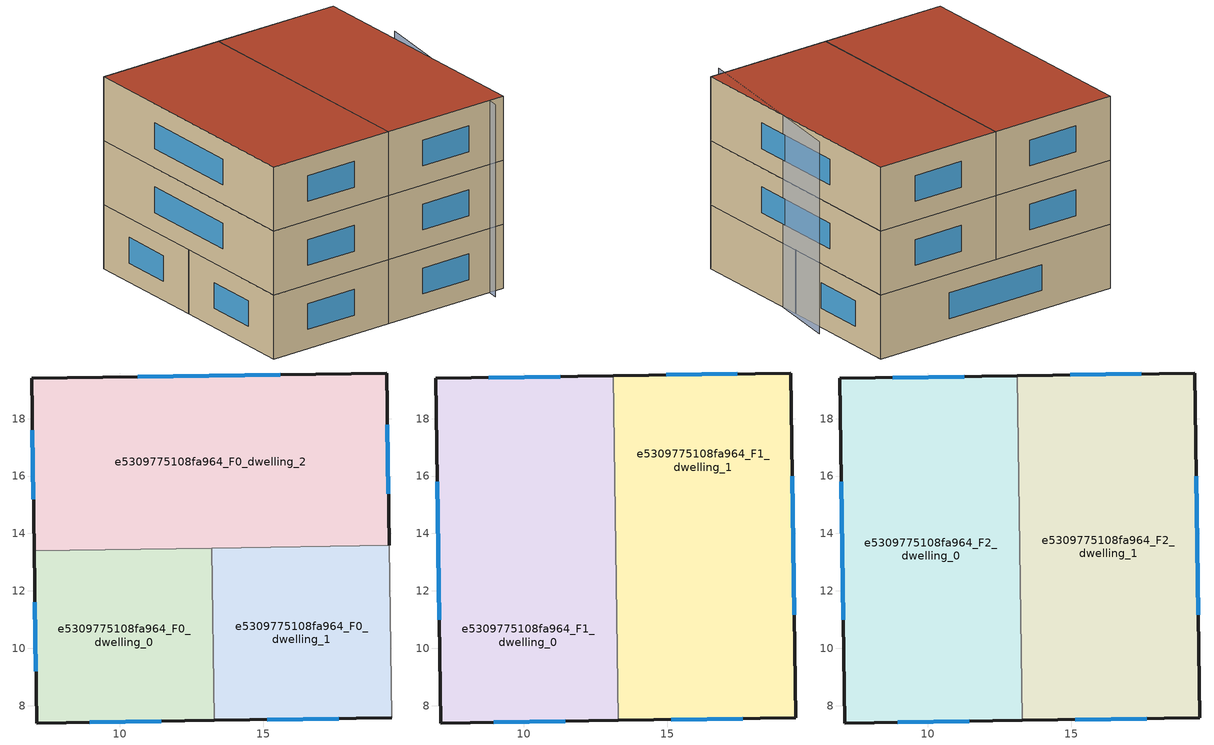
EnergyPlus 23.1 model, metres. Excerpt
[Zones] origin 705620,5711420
e5309775108fa964_F0_dwelling_0
 floor ground (EU_floor_Construction): 13.2,13.49 13.29,7.48 7.1,7.39 7.01,13.4 z0
 wall outside (EU_wall_Construction): 7.01,13.4 7.1,7.39 13.29,7.48 z0:3
 wall to e5309775108fa964_F0_dwelling_2 (EU_wall_Construction): 13.2,13.49 7.01,13.4 z0:3
 wall to e5309775108fa964_F0_dwelling_1 (EU_wall_Construction): 13.29,7.48 13.2,13.49 z0:3
 window (EU_Window_Construction): 8.95,7.42 11.44,7.46 / 7.04,11.6 7.07,9.19 z0.9:2.1
e5309775108fa964_F0_dwelling_1
 floor ground (EU_floor_Construction): 19.38,13.58 19.47,7.57 13.29,7.48 13.2,13.49 z0
 wall outside (EU_wall_Construction): 13.29,7.48 19.47,7.57 z0:3
 wall adiabatic (EU_wall_Construction): 19.47,7.57 19.38,13.58 z0:3
 wall to e5309775108fa964_F0_dwelling_2 (EU_wall_Construction): 19.38,13.58 13.2,13.49 z0:3
 window (EU_Window_Construction): 15.14,7.51 17.62,7.55 z0.9:2.1
e5309775108fa964_F0_dwelling_2
 floor ground (EU_floor_Construction): 19.29,19.59 19.38,13.58 7.01,13.4 6.93,19.4 z0
 wall outside (EU_wall_Construction): 19.38,13.58 19.29,19.59 6.93,19.4 7.01,13.4 z0:3
 window (EU_Window_Construction): 19.36,15.38 19.32,17.79 / 6.95,17.61 6.99,15.19 / 15.59,19.54 10.63,19.46 z0.9:2.1
e5309775108fa964_F1_dwelling_0
 floor to e5309775108fa964_F0_dwelling_0 (EU_floor_Construction): 13.2,13.49 13.29,7.48 7.1,7.39 7.01,13.4 z3
 floor to e5309775108fa964_F0_dwelling_2 (EU_floor_Construction): 13.11,19.5 13.2,13.49 7.01,13.4 6.93,19.4 z3
 wall outside (EU_wall_Construction): 13.11,19.5 6.93,19.4 7.1,7.39 13.29,7.48 z3:6
 wall to e5309775108fa964_F1_dwelling_1 (EU_wall_Construction): 13.29,7.48 13.11,19.5 z3:6
 window (EU_Window_Construction): 8.95,7.42 11.44,7.46 / 6.98,15.81 7.05,10.99 / 11.26,19.47 8.78,19.43 z3.9:5.1
e5309775108fa964_F1_dwelling_1
 floor to e5309775108fa964_F0_dwelling_1 (EU_floor_Construction): 19.38,13.58 19.47,7.57 13.29,7.48 13.2,13.49 z3
 floor to e5309775108fa964_F0_dwelling_2 (EU_floor_Construction): 19.29,19.59 19.38,13.58 13.2,13.49 13.11,19.5 z3
 wall outside (EU_wall_Construction): 13.29,7.48 19.47,7.57 19.29,19.59 13.11,19.5 z3:6
 window (EU_Window_Construction): 17.44,19.56 14.96,19.53 / 19.42,11.17 19.35,15.99 / 15.14,7.51 17.62,7.55 z3.9:5.1
e5309775108fa964_F2_dwelling_0
 floor to e5309775108fa964_F1_dwelling_0 (EU_floor_Construction): 13.11,19.5 13.29,7.48 7.1,7.39 6.93,19.4 z6
 wall outside (EU_wall_Construction): 13.11,19.5 6.93,19.4 7.1,7.39 13.29,7.48 z6:9
 wall to e5309775108fa964_F2_dwelling_1 (EU_wall_Construction): 13.29,7.48 13.11,19.5 z6:9
 window (EU_Window_Construction): 8.95,7.42 11.44,7.46 / 6.98,15.81 7.05,10.99 / 11.26,19.47 8.78,19.43 z6.9:8.1
 roof outside (EU_roof_Construction): 13.29,7.48 13.11,19.5 6.93,19.4 7.1,7.39 z9
e5309775108fa964_F2_dwelling_1
 floor to e5309775108fa964_F1_dwelling_1 (EU_floor_Construction): 19.29,19.59 19.47,7.57 13.29,7.48 13.11,19.5 z6
 wall outside (EU_wall_Construction): 13.29,7.48 19.47,7.57 19.29,19.59 13.11,19.5 z6:9
 window (EU_Window_Construction): 17.44,19.56 14.96,19.53 / 19.42,11.17 19.35,15.99 / 15.14,7.51 17.62,7.55 z6.9:8.1
 roof outside (EU_roof_Construction): 19.47,7.57 19.29,19.59 13.11,19.5 13.29,7.48 z9
shading: 18.67,7.05 19.84,15.88 z0:9
[Building]
EU S2 Campaign: North Axis=0; Terrain=City; Solar Distribution=FullExterior
[Site:Location]
London: Latitude=51.5; Longitude=-0.5; Time Zone=0; Elevation=25
[SizingPeriod:WeatherFileDays]
AnnualSizingPeriod: Begin Month=1; Begin Day of Month=1; End Month=12; End Day of Month=31; Day of Week for Start Day=Monday; Use Weather File Daylight Saving Period=No; Use Weather File Rain and Snow Indicators=No
[MATERIAL]
EU_InternalMass_Material: Roughness=MediumRough; Thickness=0.1; Conductivity=1; Density=1800; Specific Heat=900; Thermal Absorptance=0.9; Solar Absorptance=0.7; Visible Absorptance=0.7
[MATERIAL:NOMASS] Roughness=MediumRough; Thermal Absorptance=0.9; Solar Absorptance=0.7; Visible Absorptance=0.7
Name | Thermal Resistance
EU_wall_NoMass | 1.04674
EU_roof_NoMass | 4.32442
EU_floor_NoMass | 2.04616
[WINDOWMATERIAL:SIMPLEGLAZINGSYSTEM]
EU_Window_SimpleGlazing: UFactor=4.25843; Solar Heat Gain Coefficient=0.85; Visible Transmittance=0.85
[CONSTRUCTION]
EU_wall_Construction: EU_wall_NoMass
EU_roof_Construction: EU_roof_NoMass
EU_floor_Construction: EU_floor_NoMass
EU_Window_Construction: EU_Window_SimpleGlazing
EU_InternalMass_Construction: EU_InternalMass_Material
[ZONE] Type=1; Multiplier=1; Ceiling Height=autocalculate; Floor Area=autocalculate; Part of Total Floor Area=Yes
Name | Volume
e5309775108fa964_F0_dwelling_0 | 111.491
e5309775108fa964_F1_dwelling_0; e5309775108fa964_F1_dwelling_1 | 222.962
e5309775108fa964_F2_dwelling_0 | 222.967
e5309775108fa964_F0_dwelling_1 | 111.486
e5309775108fa964_F2_dwelling_1 | 222.97
e5309775108fa964_F0_dwelling_2 | 222.961
[INTERNALMASS] Construction=EU_InternalMass_Construction
Name | Zone or ZoneList | Surface Area
e5309775108fa964_F0_dwelling_0_EU_InternalMass | e5309775108fa964_F0_dwelling_0 | 37.164
e5309775108fa964_F0_dwelling_1_EU_InternalMass | e5309775108fa964_F0_dwelling_1 | 37.1618
e5309775108fa964_F0_dwelling_2_EU_InternalMass | e5309775108fa964_F0_dwelling_2 | 74.3204
e5309775108fa964_F1_dwelling_0_EU_InternalMass | e5309775108fa964_F1_dwelling_0 | 74.3224
e5309775108fa964_F1_dwelling_1_EU_InternalMass | e5309775108fa964_F1_dwelling_1 | 74.3236
e5309775108fa964_F2_dwelling_0_EU_InternalMass | e5309775108fa964_F2_dwelling_0 | 74.3224
e5309775108fa964_F2_dwelling_1_EU_InternalMass | e5309775108fa964_F2_dwelling_1 | 74.3236
[OTHEREQUIPMENT] Fuel Type=Electricity; Design Level Calculation Method=Watts/Area; Power per Zone Floor Area=1; Fraction Latent=0; Fraction Radiant=0; Fraction Lost=0; Carbon Dioxide Generation Rate=0; EndUse Subcategory=EU_Step8_InternalGains
Name | Zone or ZoneList or Space or SpaceList | Schedule
EU_Step8_InternalGain_e5309775108fa964_F0_dwelling_0_f000 | e5309775108fa964_F0_dwelling_0 | EU_Step8_GainSchedule_e5309775108fa964_F0_dwelling_0_f000
EU_Step8_InternalGain_e5309775108fa964_F0_dwelling_1_f000 | e5309775108fa964_F0_dwelling_1 | EU_Step8_GainSchedule_e5309775108fa964_F0_dwelling_1_f000
EU_Step8_InternalGain_e5309775108fa964_F0_dwelling_2_f000 | e5309775108fa964_F0_dwelling_2 | EU_Step8_GainSchedule_e5309775108fa964_F0_dwelling_2_f000
EU_Step8_InternalGain_e5309775108fa964_F1_dwelling_0_f000 | e5309775108fa964_F1_dwelling_0 | EU_Step8_GainSchedule_e5309775108fa964_F1_dwelling_0_f000
EU_Step8_InternalGain_e5309775108fa964_F1_dwelling_1_f000 | e5309775108fa964_F1_dwelling_1 | EU_Step8_GainSchedule_e5309775108fa964_F1_dwelling_1_f000
EU_Step8_InternalGain_e5309775108fa964_F2_dwelling_0_f000 | e5309775108fa964_F2_dwelling_0 | EU_Step8_GainSchedule_e5309775108fa964_F2_dwelling_0_f000
EU_Step8_InternalGain_e5309775108fa964_F2_dwelling_1_f000 | e5309775108fa964_F2_dwelling_1 | EU_Step8_GainSchedule_e5309775108fa964_F2_dwelling_1_f000
[ZONEVENTILATION:DESIGNFLOWRATE] Schedule=EU_AlwaysOn; Design Flow Rate Calculation Method=AirChanges/Hour; Air Changes per Hour=0.488719; Ventilation Type=Natural; Fan Pressure Rise=0; Fan Total Efficiency=1; Constant Term Coefficient=1; Temperature Term Coefficient=0; Velocity Term Coefficient=0; Velocity Squared Term Coefficient=0; Minimum Indoor Temperature=-100; Maximum Indoor Temperature=100; Delta Temperature=-100; Minimum Outdoor Temperature=-100; Maximum Outdoor Temperature=100; Maximum Wind Speed=40
Name | Zone or ZoneList or Space or SpaceList
EU_ConstantAir_e5309775108fa964_F0_dwelling_0 | e5309775108fa964_F0_dwelling_0
EU_ConstantAir_e5309775108fa964_F0_dwelling_1 | e5309775108fa964_F0_dwelling_1
EU_ConstantAir_e5309775108fa964_F0_dwelling_2 | e5309775108fa964_F0_dwelling_2
EU_ConstantAir_e5309775108fa964_F1_dwelling_0 | e5309775108fa964_F1_dwelling_0
EU_ConstantAir_e5309775108fa964_F1_dwelling_1 | e5309775108fa964_F1_dwelling_1
EU_ConstantAir_e5309775108fa964_F2_dwelling_0 | e5309775108fa964_F2_dwelling_0
EU_ConstantAir_e5309775108fa964_F2_dwelling_1 | e5309775108fa964_F2_dwelling_1
[HVACTEMPLATE:THERMOSTAT] Constant Heating Setpoint=20; Constant Cooling Setpoint=50
EU_HeatOnly_e5309775108fa964_F0_dwelling_0; EU_HeatOnly_e5309775108fa964_F0_dwelling_1; EU_HeatOnly_e5309775108fa964_F0_dwelling_2; EU_HeatOnly_e5309775108fa964_F1_dwelling_0; EU_HeatOnly_e5309775108fa964_F1_dwelling_1; EU_HeatOnly_e5309775108fa964_F2_dwelling_0; EU_HeatOnly_e5309775108fa964_F2_dwelling_1
[HVACTEMPLATE:ZONE:IDEALLOADSAIRSYSTEM] System Availability Schedule=EU_AlwaysOn; Maximum Heating Supply Air Temperature=50; Minimum Cooling Supply Air Temperature=13; Maximum Heating Supply Air Humidity Ratio=0.0156; Minimum Cooling Supply Air Humidity Ratio=0.0077; Heating Limit=NoLimit; Cooling Limit=NoLimit; Heating Availability Schedule=EU_AlwaysOn; Cooling Availability Schedule=EU_CoolingOff; Dehumidification Control Type=ConstantSensibleHeatRatio; Cooling Sensible Heat Ratio=0.7; Dehumidification Setpoint=60; Humidification Control Type=None; Humidification Setpoint=30; Outdoor Air Method=None; Outdoor Air Flow Rate per Person=0.00944; Outdoor Air Flow Rate per Zone Floor Area=0; Outdoor Air Flow Rate per Zone=0; Demand Controlled Ventilation Type=None; Outdoor Air Economizer Type=NoEconomizer; Heat Recovery Type=None; Sensible Heat Recovery Effectiveness=0.7; Latent Heat Recovery Effectiveness=0.65
Name | Template Thermostat
e5309775108fa964_F0_dwelling_0 | EU_HeatOnly_e5309775108fa964_F0_dwelling_0
e5309775108fa964_F0_dwelling_1 | EU_HeatOnly_e5309775108fa964_F0_dwelling_1
e5309775108fa964_F0_dwelling_2 | EU_HeatOnly_e5309775108fa964_F0_dwelling_2
e5309775108fa964_F1_dwelling_0 | EU_HeatOnly_e5309775108fa964_F1_dwelling_0
e5309775108fa964_F1_dwelling_1 | EU_HeatOnly_e5309775108fa964_F1_dwelling_1
e5309775108fa964_F2_dwelling_0 | EU_HeatOnly_e5309775108fa964_F2_dwelling_0
e5309775108fa964_F2_dwelling_1 | EU_HeatOnly_e5309775108fa964_F2_dwelling_1
[SIZING:ZONE] Zone Cooling Design Supply Air Temperature Input Method=SupplyAirTemperature; Zone Cooling Design Supply Air Temperature=13; Zone Heating Design Supply Air Temperature Input Method=SupplyAirTemperature; Zone Heating Design Supply Air Temperature=50; Zone Cooling Design Supply Air Humidity Ratio=0.008; Zone Heating Design Supply Air Humidity Ratio=0.008; Cooling Design Air Flow Method=DesignDay; Cooling Design Air Flow Rate=0; Cooling Minimum Air Flow per Zone Floor Area=0.000762; Cooling Minimum Air Flow=0; Cooling Minimum Air Flow Fraction=0.2; Heating Design Air Flow Method=DesignDay; Heating Design Air Flow Rate=0; Heating Maximum Air Flow per Zone Floor Area=0.002032; Heating Maximum Air Flow=0.141576; Heating Maximum Air Flow Fraction=0.3; Account for Dedicated Outdoor Air System=No; Dedicated Outdoor Air System Control Strategy=NeutralSupplyAir; Dedicated Outdoor Air Low Setpoint Temperature for Design=autosize; Dedicated Outdoor Air High Setpoint Temperature for Design=autosize; Zone Load Sizing Method=Sensible Load Only No Latent Load; Zone Latent Cooling Design Supply Air Humidity Ratio Input Method=HumidityRatioDifference; Zone Cooling Design Supply Air Humidity Ratio Difference=0.005; Zone Latent Heating Design Supply Air Humidity Ratio Input Method=HumidityRatioDifference; Zone Humidification Design Supply Air Humidity Ratio Difference=0.005
e5309775108fa964_F0_dwelling_0; e5309775108fa964_F0_dwelling_1; e5309775108fa964_F0_dwelling_2; e5309775108fa964_F1_dwelling_0; e5309775108fa964_F1_dwelling_1; e5309775108fa964_F2_dwelling_0; e5309775108fa964_F2_dwelling_1
[SCHEDULE:CONSTANT]
Name | Hourly Value
EU_AlwaysOn | 1
EU_CoolingOff | 0
[SCHEDULE:FILE] Column Number=1; Rows to Skip at Top=0; Number of Hours of Data=8760; Column Separator=Comma; Interpolate to Timestep=No; Minutes per Item=60; Adjust Schedule for Daylight Savings=Yes
Name | File
EU_Step8_GainSchedule_e5309775108fa964_F0_dwelling_0_f000 | ../../schedules/e5309775108fa964/e5309775108fa964_F0_dwelling_0_f000_gain.csv
EU_Step8_GainSchedule_e5309775108fa964_F0_dwelling_1_f000 | ../../schedules/e5309775108fa964/e5309775108fa964_F0_dwelling_1_f000_gain.csv
EU_Step8_GainSchedule_e5309775108fa964_F0_dwelling_2_f000 | ../../schedules/e5309775108fa964/e5309775108fa964_F0_dwelling_2_f000_gain.csv
EU_Step8_GainSchedule_e5309775108fa964_F1_dwelling_0_f000 | ../../schedules/e5309775108fa964/e5309775108fa964_F1_dwelling_0_f000_gain.csv
EU_Step8_GainSchedule_e5309775108fa964_F1_dwelling_1_f000 | ../../schedules/e5309775108fa964/e5309775108fa964_F1_dwelling_1_f000_gain.csv
EU_Step8_GainSchedule_e5309775108fa964_F2_dwelling_0_f000 | ../../schedules/e5309775108fa964/e5309775108fa964_F2_dwelling_0_f000_gain.csv
EU_Step8_GainSchedule_e5309775108fa964_F2_dwelling_1_f000 | ../../schedules/e5309775108fa964/e5309775108fa964_F2_dwelling_1_f000_gain.csv
